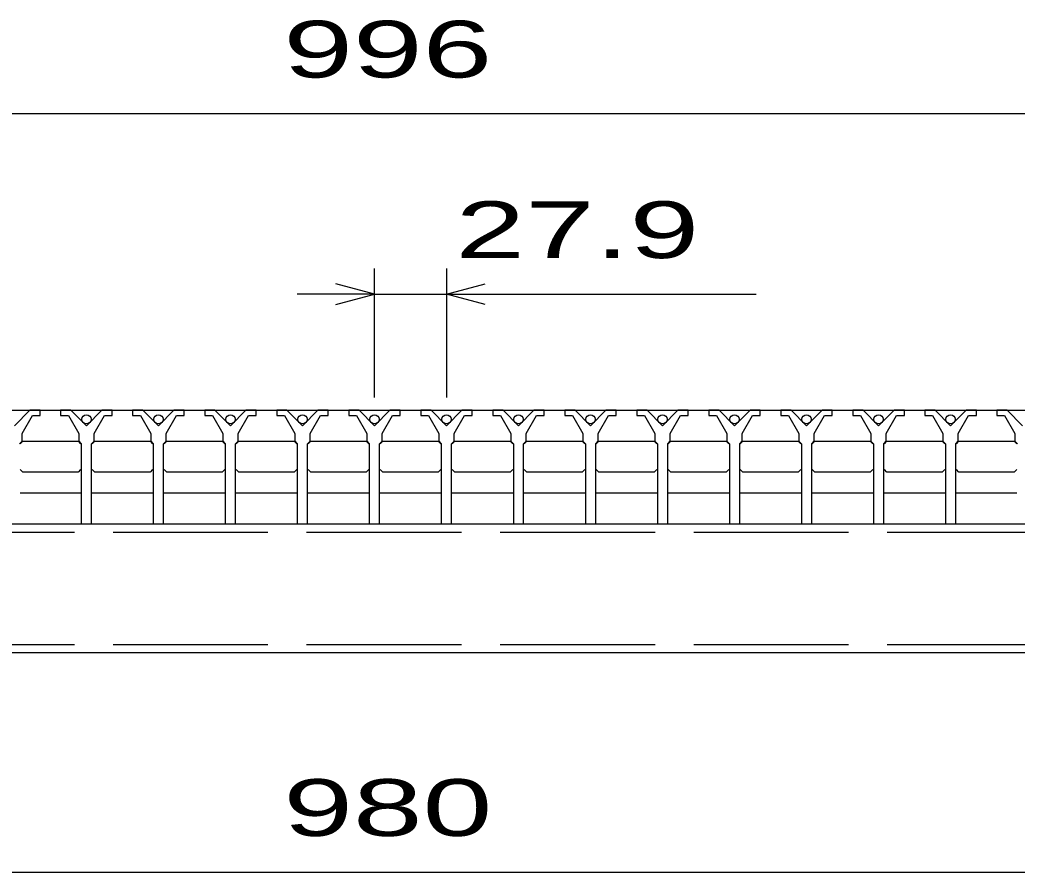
# Model space of a CAD drawing. Units: millimetres, scale not verified. Extents: x -1820 to 1736, y -1282 to 1048.
# Drawn here: x -1067.1 to -680.7, y -664.5 to -334.2 of the extents above; entities that cross this region are included whole.
import ezdxf
from ezdxf.enums import TextEntityAlignment as Align

# ---------------------------------------------------------------- set-up
doc = ezdxf.new("R2010")
doc.units = ezdxf.units.MM
doc.header["$LTSCALE"] = 10
doc.linetypes.add('DASHED', pattern=[7.5, 6, -1.5])
doc.layers.add('CADPAC_LAYER_0016', color=3, linetype='Continuous', lineweight=25)
doc.layers.add('CADPAC_LAYER_0022', color=2, linetype='Continuous', lineweight=25)
doc.styles.add('ベクトル', font='')
doc.styles.get('ベクトル').set_extended_font_data('ベクトル')

msp = doc.modelspace()

# ---------------------------------------------------------------- linework, layer by layer
at = {"layer": 'CADPAC_LAYER_0016'}
for p, q in [((-1414, -485.5), (-418, -485.5)), ((-1063.2, -485.5), (-1069.2, -491.5)), ((-1059.2, -485.5), (-1063.2, -485.5)), ((-1059.2, -487.5), (-1059.2, -485.5)), ((-1051.3, -485.5), (-1051.3, -487.5)), ((-1047.3, -485.5), (-1051.3, -485.5)), ((-1041.3, -491.5), (-1047.3, -485.5)), ((-1035.3, -485.5), (-1041.3, -491.5)), ((-1031.3, -485.5), (-1035.3, -485.5)), ((-1031.3, -487.5), (-1031.3, -485.5)), ((-1023.4, -485.5), (-1023.4, -487.5)), ((-1019.4, -485.5), (-1023.4, -485.5)), ((-1013.4, -491.5), (-1019.4, -485.5)), ((-1007.4, -485.5), (-1013.4, -491.5)), ((-1003.4, -485.5), (-1007.4, -485.5)), ((-1003.4, -487.5), (-1003.4, -485.5)), ((-995.5, -485.5), (-995.5, -487.5)), ((-991.5, -485.5), (-995.5, -485.5)), ((-985.5, -491.5), (-991.5, -485.5)), ((-979.5, -485.5), (-985.5, -491.5)), ((-975.5, -485.5), (-979.5, -485.5)), ((-975.5, -487.5), (-975.5, -485.5)), ((-967.6, -485.5), (-967.6, -487.5)), ((-963.6, -485.5), (-967.6, -485.5)), ((-957.6, -491.5), (-963.6, -485.5)), ((-951.6, -485.5), (-957.6, -491.5)), ((-947.6, -485.5), (-951.6, -485.5)), ((-947.6, -487.5), (-947.6, -485.5)), ((-939.7, -485.5), (-939.7, -487.5)), ((-935.7, -485.5), (-939.7, -485.5)), ((-929.7, -491.5), (-935.7, -485.5)), ((-923.7, -485.5), (-929.7, -491.5)), ((-919.7, -485.5), (-923.7, -485.5)), ((-919.7, -487.5), (-919.7, -485.5)), ((-911.8, -485.5), (-911.8, -487.5)), ((-907.8, -485.5), (-911.8, -485.5)), ((-901.8, -491.5), (-907.8, -485.5)), ((-895.8, -485.5), (-901.8, -491.5)), ((-891.8, -485.5), (-895.8, -485.5)), ((-891.8, -487.5), (-891.8, -485.5)), ((-883.9, -485.5), (-883.9, -487.5)), ((-879.9, -485.5), (-883.9, -485.5)), ((-873.9, -491.5), (-879.9, -485.5)), ((-867.9, -485.5), (-873.9, -491.5)), ((-863.9, -485.5), (-867.9, -485.5)), ((-863.9, -487.5), (-863.9, -485.5)), ((-856, -485.5), (-856, -487.5)), ((-852, -485.5), (-856, -485.5)), ((-846, -491.5), (-852, -485.5)), ((-840, -485.5), (-846, -491.5)), ((-836, -485.5), (-840, -485.5)), ((-836, -487.5), (-836, -485.5)), ((-828.1, -485.5), (-828.1, -487.5)), ((-824.1, -485.5), (-828.1, -485.5)), ((-818.1, -491.5), (-824.1, -485.5)), ((-812.1, -485.5), (-818.1, -491.5)), ((-808.1, -485.5), (-812.1, -485.5)), ((-808.1, -487.5), (-808.1, -485.5)), ((-800.2, -485.5), (-800.2, -487.5)), ((-796.2, -485.5), (-800.2, -485.5)), ((-790.2, -491.5), (-796.2, -485.5)), ((-784.2, -485.5), (-790.2, -491.5)), ((-780.2, -485.5), (-784.2, -485.5)), ((-780.2, -487.5), (-780.2, -485.5)), ((-772.3, -485.5), (-772.3, -487.5)), ((-768.3, -485.5), (-772.3, -485.5)), ((-762.3, -491.5), (-768.3, -485.5)), ((-756.3, -485.5), (-762.3, -491.5)), ((-752.3, -485.5), (-756.3, -485.5)), ((-752.3, -487.5), (-752.3, -485.5)), ((-744.4, -485.5), (-744.4, -487.5)), ((-740.4, -485.5), (-744.4, -485.5)), ((-734.4, -491.5), (-740.4, -485.5)), ((-728.4, -485.5), (-734.4, -491.5)), ((-724.4, -485.5), (-728.4, -485.5)), ((-724.4, -487.5), (-724.4, -485.5)), ((-716.5, -485.5), (-716.5, -487.5)), ((-712.5, -485.5), (-716.5, -485.5)), ((-706.5, -491.5), (-712.5, -485.5)), ((-700.5, -485.5), (-706.5, -491.5)), ((-696.5, -485.5), (-700.5, -485.5)), ((-696.5, -487.5), (-696.5, -485.5)), ((-688.6, -485.5), (-688.6, -487.5)), ((-684.6, -485.5), (-688.6, -485.5)), ((-678.6, -491.5), (-684.6, -485.5)), ((-1066.2, -494.5), (-1062.2, -487.5)), ((-1062.2, -487.5), (-1059.2, -487.5)), ((-1051.3, -487.5), (-1048.3, -487.5)), ((-1048.3, -487.5), (-1044.3, -494.5)), ((-1038.3, -494.5), (-1034.3, -487.5)), ((-1034.3, -487.5), (-1031.3, -487.5)), ((-1023.4, -487.5), (-1020.4, -487.5)), ((-1020.4, -487.5), (-1016.4, -494.5)), ((-1010.4, -494.5), (-1006.4, -487.5)), ((-1006.4, -487.5), (-1003.4, -487.5)), ((-995.5, -487.5), (-992.5, -487.5)), ((-992.5, -487.5), (-988.5, -494.5)), ((-982.5, -494.5), (-978.5, -487.5)), ((-978.5, -487.5), (-975.5, -487.5)), ((-967.6, -487.5), (-964.6, -487.5)), ((-964.6, -487.5), (-960.6, -494.5)), ((-954.6, -494.5), (-950.6, -487.5)), ((-950.6, -487.5), (-947.6, -487.5)), ((-939.7, -487.5), (-936.7, -487.5)), ((-936.7, -487.5), (-932.7, -494.5)), ((-926.7, -494.5), (-922.7, -487.5)), ((-922.7, -487.5), (-919.7, -487.5)), ((-911.8, -487.5), (-908.8, -487.5)), ((-908.8, -487.5), (-904.8, -494.5)), ((-898.8, -494.5), (-894.8, -487.5)), ((-894.8, -487.5), (-891.8, -487.5)), ((-883.9, -487.5), (-880.9, -487.5)), ((-880.9, -487.5), (-876.9, -494.5)), ((-870.9, -494.5), (-866.9, -487.5)), ((-866.9, -487.5), (-863.9, -487.5)), ((-856, -487.5), (-853, -487.5)), ((-853, -487.5), (-849, -494.5)), ((-843, -494.5), (-839, -487.5)), ((-839, -487.5), (-836, -487.5)), ((-828.1, -487.5), (-825.1, -487.5)), ((-825.1, -487.5), (-821.1, -494.5)), ((-815.1, -494.5), (-811.1, -487.5)), ((-811.1, -487.5), (-808.1, -487.5)), ((-800.2, -487.5), (-797.2, -487.5)), ((-797.2, -487.5), (-793.2, -494.5)), ((-787.2, -494.5), (-783.2, -487.5)), ((-783.2, -487.5), (-780.2, -487.5)), ((-772.3, -487.5), (-769.3, -487.5)), ((-769.3, -487.5), (-765.3, -494.5)), ((-759.3, -494.5), (-755.3, -487.5)), ((-755.3, -487.5), (-752.3, -487.5)), ((-744.4, -487.5), (-741.4, -487.5)), ((-741.4, -487.5), (-737.4, -494.5)), ((-731.4, -494.5), (-727.4, -487.5)), ((-727.4, -487.5), (-724.4, -487.5)), ((-716.5, -487.5), (-713.5, -487.5)), ((-713.5, -487.5), (-709.5, -494.5)), ((-703.5, -494.5), (-699.5, -487.5)), ((-699.5, -487.5), (-696.5, -487.5)), ((-688.6, -487.5), (-685.6, -487.5)), ((-685.6, -487.5), (-681.6, -494.5)), ((-1066.2, -497.5), (-1066.2, -494.5)), ((-1044.3, -494.5), (-1044.3, -497.5)), ((-1038.3, -497.5), (-1038.3, -494.5)), ((-1016.4, -494.5), (-1016.4, -497.5)), ((-1010.4, -497.5), (-1010.4, -494.5)), ((-988.5, -494.5), (-988.5, -497.5)), ((-982.5, -497.5), (-982.5, -494.5)), ((-960.6, -494.5), (-960.6, -497.5)), ((-954.6, -497.5), (-954.6, -494.5)), ((-932.7, -494.5), (-932.7, -497.5)), ((-926.7, -497.5), (-926.7, -494.5)), ((-904.8, -494.5), (-904.8, -497.5)), ((-898.8, -497.5), (-898.8, -494.5)), ((-876.9, -494.5), (-876.9, -497.5)), ((-870.9, -497.5), (-870.9, -494.5)), ((-849, -494.5), (-849, -497.5)), ((-843, -497.5), (-843, -494.5)), ((-821.1, -494.5), (-821.1, -497.5)), ((-815.1, -497.5), (-815.1, -494.5)), ((-793.2, -494.5), (-793.2, -497.5)), ((-787.2, -497.5), (-787.2, -494.5)), ((-765.3, -494.5), (-765.3, -497.5)), ((-759.3, -497.5), (-759.3, -494.5)), ((-737.4, -494.5), (-737.4, -497.5)), ((-731.4, -497.5), (-731.4, -494.5)), ((-709.5, -494.5), (-709.5, -497.5)), ((-703.5, -497.5), (-703.5, -494.5)), ((-681.6, -494.5), (-681.6, -497.5)), ((-1067.2, -498.5), (-1066.2, -497.5)), ((-1066.95, -498.5), (-1065.95, -497.5)), ((-1065.95, -497.5), (-1044.55, -497.5)), ((-1044.55, -497.5), (-1043.55, -498.5)), ((-1044.3, -497.5), (-1043.3, -498.5)), ((-1039.3, -498.5), (-1038.3, -497.5)), ((-1039.05, -498.5), (-1038.05, -497.5)), ((-1038.05, -497.5), (-1016.65, -497.5)), ((-1016.65, -497.5), (-1015.65, -498.5)), ((-1016.4, -497.5), (-1015.4, -498.5)), ((-1011.4, -498.5), (-1010.4, -497.5)), ((-1011.15, -498.5), (-1010.15, -497.5)), ((-1010.15, -497.5), (-988.75, -497.5)), ((-988.75, -497.5), (-987.75, -498.5)), ((-988.5, -497.5), (-987.5, -498.5)), ((-983.5, -498.5), (-982.5, -497.5)), ((-983.25, -498.5), (-982.25, -497.5)), ((-982.25, -497.5), (-960.85, -497.5)), ((-960.85, -497.5), (-959.85, -498.5)), ((-960.6, -497.5), (-959.6, -498.5)), ((-955.6, -498.5), (-954.6, -497.5)), ((-955.35, -498.5), (-954.35, -497.5)), ((-954.35, -497.5), (-932.95, -497.5)), ((-932.95, -497.5), (-931.95, -498.5)), ((-932.7, -497.5), (-931.7, -498.5)), ((-927.7, -498.5), (-926.7, -497.5)), ((-927.45, -498.5), (-926.45, -497.5)), ((-926.45, -497.5), (-905.05, -497.5)), ((-905.05, -497.5), (-904.05, -498.5)), ((-904.8, -497.5), (-903.8, -498.5)), ((-899.8, -498.5), (-898.8, -497.5)), ((-899.55, -498.5), (-898.55, -497.5)), ((-898.55, -497.5), (-877.15, -497.5)), ((-877.15, -497.5), (-876.15, -498.5)), ((-876.9, -497.5), (-875.9, -498.5)), ((-871.9, -498.5), (-870.9, -497.5)), ((-871.65, -498.5), (-870.65, -497.5)), ((-870.65, -497.5), (-849.25, -497.5)), ((-849.25, -497.5), (-848.25, -498.5)), ((-849, -497.5), (-848, -498.5)), ((-844, -498.5), (-843, -497.5)), ((-843.75, -498.5), (-842.75, -497.5)), ((-842.75, -497.5), (-821.35, -497.5)), ((-821.35, -497.5), (-820.35, -498.5)), ((-821.1, -497.5), (-820.1, -498.5)), ((-816.1, -498.5), (-815.1, -497.5)), ((-815.85, -498.5), (-814.85, -497.5)), ((-814.85, -497.5), (-793.45, -497.5)), ((-793.45, -497.5), (-792.45, -498.5)), ((-793.2, -497.5), (-792.2, -498.5)), ((-788.2, -498.5), (-787.2, -497.5)), ((-787.95, -498.5), (-786.95, -497.5)), ((-786.95, -497.5), (-765.55, -497.5)), ((-765.55, -497.5), (-764.55, -498.5)), ((-765.3, -497.5), (-764.3, -498.5)), ((-760.3, -498.5), (-759.3, -497.5)), ((-760.05, -498.5), (-759.05, -497.5)), ((-759.05, -497.5), (-737.65, -497.5)), ((-737.65, -497.5), (-736.65, -498.5)), ((-737.4, -497.5), (-736.4, -498.5)), ((-732.4, -498.5), (-731.4, -497.5)), ((-732.15, -498.5), (-731.15, -497.5)), ((-731.15, -497.5), (-709.75, -497.5)), ((-709.75, -497.5), (-708.75, -498.5)), ((-709.5, -497.5), (-708.5, -498.5)), ((-704.5, -498.5), (-703.5, -497.5)), ((-704.25, -498.5), (-703.25, -497.5)), ((-703.25, -497.5), (-681.85, -497.5)), ((-681.85, -497.5), (-680.85, -498.5)), ((-681.6, -497.5), (-680.6, -498.5)), ((-1043.3, -498.5), (-1043.3, -529.5)), ((-1039.3, -529.5), (-1039.3, -498.5)), ((-1015.4, -498.5), (-1015.4, -529.5)), ((-1011.4, -529.5), (-1011.4, -498.5)), ((-987.5, -498.5), (-987.5, -529.5)), ((-983.5, -529.5), (-983.5, -498.5)), ((-959.6, -498.5), (-959.6, -529.5)), ((-955.6, -529.5), (-955.6, -498.5)), ((-931.7, -498.5), (-931.7, -529.5)), ((-927.7, -529.5), (-927.7, -498.5)), ((-903.8, -498.5), (-903.8, -529.5)), ((-899.8, -529.5), (-899.8, -498.5)), ((-875.9, -498.5), (-875.9, -529.5)), ((-871.9, -529.5), (-871.9, -498.5)), ((-848, -498.5), (-848, -529.5)), ((-844, -529.5), (-844, -498.5)), ((-820.1, -498.5), (-820.1, -529.5)), ((-816.1, -529.5), (-816.1, -498.5)), ((-792.2, -498.5), (-792.2, -529.5)), ((-788.2, -529.5), (-788.2, -498.5)), ((-764.3, -498.5), (-764.3, -529.5)), ((-760.3, -529.5), (-760.3, -498.5)), ((-736.4, -498.5), (-736.4, -529.5)), ((-732.4, -529.5), (-732.4, -498.5)), ((-708.5, -498.5), (-708.5, -529.5)), ((-704.5, -529.5), (-704.5, -498.5)), ((-1065.95, -509.5), (-1066.95, -508.5)), ((-1044.55, -509.5), (-1065.95, -509.5)), ((-1043.55, -508.5), (-1044.55, -509.5)), ((-1038.05, -509.5), (-1039.05, -508.5)), ((-1016.65, -509.5), (-1038.05, -509.5)), ((-1015.65, -508.5), (-1016.65, -509.5)), ((-1010.15, -509.5), (-1011.15, -508.5)), ((-988.75, -509.5), (-1010.15, -509.5)), ((-987.75, -508.5), (-988.75, -509.5)), ((-982.25, -509.5), (-983.25, -508.5)), ((-960.85, -509.5), (-982.25, -509.5)), ((-959.85, -508.5), (-960.85, -509.5)), ((-954.35, -509.5), (-955.35, -508.5)), ((-932.95, -509.5), (-954.35, -509.5)), ((-931.95, -508.5), (-932.95, -509.5)), ((-926.45, -509.5), (-927.45, -508.5)), ((-905.05, -509.5), (-926.45, -509.5)), ((-904.05, -508.5), (-905.05, -509.5)), ((-898.55, -509.5), (-899.55, -508.5)), ((-877.15, -509.5), (-898.55, -509.5)), ((-876.15, -508.5), (-877.15, -509.5)), ((-870.65, -509.5), (-871.65, -508.5)), ((-849.25, -509.5), (-870.65, -509.5)), ((-848.25, -508.5), (-849.25, -509.5)), ((-842.75, -509.5), (-843.75, -508.5)), ((-821.35, -509.5), (-842.75, -509.5)), ((-820.35, -508.5), (-821.35, -509.5)), ((-814.85, -509.5), (-815.85, -508.5)), ((-793.45, -509.5), (-814.85, -509.5)), ((-792.45, -508.5), (-793.45, -509.5)), ((-786.95, -509.5), (-787.95, -508.5)), ((-765.55, -509.5), (-786.95, -509.5)), ((-764.55, -508.5), (-765.55, -509.5)), ((-759.05, -509.5), (-760.05, -508.5)), ((-737.65, -509.5), (-759.05, -509.5)), ((-736.65, -508.5), (-737.65, -509.5)), ((-731.15, -509.5), (-732.15, -508.5)), ((-709.75, -509.5), (-731.15, -509.5)), ((-708.75, -508.5), (-709.75, -509.5)), ((-703.25, -509.5), (-704.25, -508.5)), ((-681.85, -509.5), (-703.25, -509.5)), ((-680.85, -508.5), (-681.85, -509.5)), ((-1066.95, -517.5), (-1043.55, -517.5)), ((-1039.05, -517.5), (-1015.65, -517.5)), ((-1011.15, -517.5), (-987.75, -517.5)), ((-983.25, -517.5), (-959.85, -517.5)), ((-955.35, -517.5), (-931.95, -517.5)), ((-927.45, -517.5), (-904.05, -517.5)), ((-899.55, -517.5), (-876.15, -517.5)), ((-871.65, -517.5), (-848.25, -517.5)), ((-843.75, -517.5), (-820.35, -517.5)), ((-815.85, -517.5), (-792.45, -517.5)), ((-787.95, -517.5), (-764.55, -517.5)), ((-760.05, -517.5), (-736.65, -517.5)), ((-732.15, -517.5), (-708.75, -517.5)), ((-704.25, -517.5), (-680.85, -517.5)), ((-1406, -529.5), (-426, -529.5)), ((-1043.3, -529.5), (-1039.3, -529.5)), ((-1015.4, -529.5), (-1011.4, -529.5)), ((-987.5, -529.5), (-983.5, -529.5)), ((-959.6, -529.5), (-955.6, -529.5)), ((-931.7, -529.5), (-927.7, -529.5)), ((-903.8, -529.5), (-899.8, -529.5)), ((-875.9, -529.5), (-871.9, -529.5)), ((-848, -529.5), (-844, -529.5)), ((-820.1, -529.5), (-816.1, -529.5)), ((-792.2, -529.5), (-788.2, -529.5)), ((-764.3, -529.5), (-760.3, -529.5)), ((-736.4, -529.5), (-732.4, -529.5)), ((-708.5, -529.5), (-704.5, -529.5)), ((-426, -579.5), (-1406, -579.5))]:
    msp.add_line(p, q, dxfattribs=at)
at = {"layer": 'CADPAC_LAYER_0016', "linetype": 'DASHED'}
for p, q in [((-1406, -532.7), (-426, -532.7)), ((-1406, -576.3), (-426, -576.3))]:
    msp.add_line(p, q, dxfattribs=at)
at = {"layer": 'CADPAC_LAYER_0016'}
for centre in [(-1041.3, -489), (-1013.4, -489), (-985.5, -489), (-957.6, -489), (-929.7, -489), (-901.8, -489), (-873.9, -489), (-846, -489), (-818.1, -489), (-790.2, -489), (-762.3, -489), (-734.4, -489), (-706.5, -489)]:
    msp.add_circle(centre, 1.8, dxfattribs=at)
at = {"layer": 'CADPAC_LAYER_0022', "color": 4}
for p, q in [((-1414, -370.5), (-418, -370.5)), ((-929.7, -480.5), (-929.7, -430.5)), ((-901.8, -430.5), (-901.8, -480.5)), ((-929.7, -440.5), (-944.7, -436.5)), ((-901.8, -440.5), (-886.8, -436.5)), ((-929.7, -440.5), (-959.7, -440.5)), ((-944.7, -444.5), (-929.7, -440.5)), ((-929.7, -440.5), (-901.8, -440.5)), ((-886.8, -444.5), (-901.8, -440.5)), ((-901.8, -440.5), (-781.8, -440.5)), ((-1406, -664.5), (-426, -664.5))]:
    msp.add_line(p, q, dxfattribs=at)

# ---------------------------------------------------------------- texts
at = {"layer": 'CADPAC_LAYER_0022', "style": 'ベクトル', "width": 1.65}
for s, p in [(' 996 ', (-978.5, -345.5)), (' 27.9 ', (-911.8, -415.5)), (' 980 ', (-978.5, -639.5))]:
    msp.add_text(s, height=21.99, dxfattribs=at).set_placement(p, align=Align.MIDDLE_LEFT)

doc.saveas('drawing.dxf')
